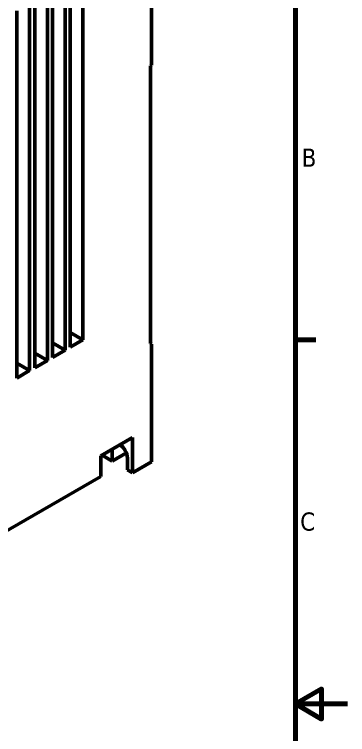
# Model space of a CAD drawing. Header units: millimetres. Extents: x 2121 to 4904, y 892 to 1933.
# Drawn here: x 3215.6 to 3348.1, y 1486.7 to 1772.6 of the extents above; entities that cross this region are included whole.
import ezdxf

# ---------------------------------------------------------------- set-up
doc = ezdxf.new("R2010")
doc.units = ezdxf.units.MM
doc.header["$LTSCALE"] = 1.8
doc.layers.add('경계(ISO)', color=7, linetype='Continuous', lineweight=70)
doc.layers.add('외형선(ISO)', color=7, linetype='Continuous', lineweight=50)
doc.styles.add('주 텍스트 (ISO)', font='')
doc.styles.get('주 텍스트 (ISO)').set_extended_font_data('Tahoma')

# ---------------------------------------------------------------- blocks, each defined once
blk = doc.blocks.new('경계 Default Border')
at = {"layer": '경계(ISO)'}
blk.add_line((584, 280), (587.9, 280), dxfattribs=at)
at = {"layer": '경계(ISO)', "flags": 128}
for points in [[(10, 10), (10, 410), (584, 410), (584, 10), (10, 10)], [(594, 210), (584, 210), (589, 212.89), (589, 207.11), (584, 210)]]:
    blk.add_lwpolyline(points, dxfattribs=at)
at = {"layer": '경계(ISO)', "char_height": 3.5, "attachment_point": 7, "style": '주 텍스트 (ISO)'}
for s, insert in [('B', (585.15, 313.25)), ('C', (584.87, 243.25))]:
    blk.add_mtext(s, dxfattribs=dict(at, insert=insert))

msp = doc.modelspace()

# ---------------------------------------------------------------- linework, layer by layer
at = {"layer": '외형선(ISO)'}
for p, q in [((3270.168, 1804.94), (3270.168, 1752.451)), ((3242.894, 1643.391), (3242.894, 1789.194)), ((3235.822, 1639.308), (3235.822, 1785.111)), ((3237.843, 1786.278), (3237.843, 1640.475)), ((3230.772, 1782.195), (3230.772, 1636.392)), ((3228.751, 1635.226), (3228.751, 1781.029)), ((3221.68, 1631.143), (3221.68, 1776.946)), ((3223.701, 1778.113), (3223.701, 1632.31)), ((3216.63, 1774.03), (3216.63, 1628.227)), ((3270.168, 1752.451), (3269.663, 1752.16)), ((3269.663, 1752.16), (3269.663, 1641.933)), ((3237.843, 1646.307), (3242.894, 1643.391)), ((3230.772, 1642.224), (3235.822, 1639.308)), ((3237.843, 1640.475), (3242.894, 1643.391)), ((3269.663, 1641.933), (3270.168, 1641.641)), ((3270.168, 1641.641), (3270.168, 1594.984)), ((3230.772, 1636.392), (3235.822, 1639.308)), ((3223.701, 1638.142), (3228.751, 1635.226)), ((3216.63, 1634.059), (3221.68, 1631.143)), ((3223.701, 1632.31), (3228.751, 1635.226)), ((3216.63, 1628.227), (3221.68, 1631.143)), ((3262.592, 1604.607), (3249.965, 1597.317)), ((3262.592, 1590.61), (3262.592, 1604.607)), ((3254.51, 1595.276), (3254.51, 1599.942)), ((3260.128, 1598.519), (3254.51, 1595.276)), ((3249.965, 1597.317), (3249.965, 1589.152)), ((3250.47, 1597.609), (3254.51, 1595.276)), ((3260.571, 1596.442), (3260.571, 1591.777)), ((3270.168, 1594.984), (3262.592, 1590.61)), ((3260.571, 1591.777), (3262.592, 1590.61)), ((3249.965, 1589.152), (3174.203, 1545.411))]:
    msp.add_line(p, q, dxfattribs=at)
msp.add_ellipse((3257.541, 1598.192), major_axis=(2.143, -3.712), ratio=0.5773503, start_param=0.7853982, end_param=2.3561945, dxfattribs=at)

# ---------------------------------------------------------------- block references
at = {"xscale": 2.0655, "yscale": 2.0655, "zscale": 2.0655}
msp.add_blockref('경계 Default Border', (2121.178, 1065.062), dxfattribs=at)

doc.saveas('drawing.dxf')
